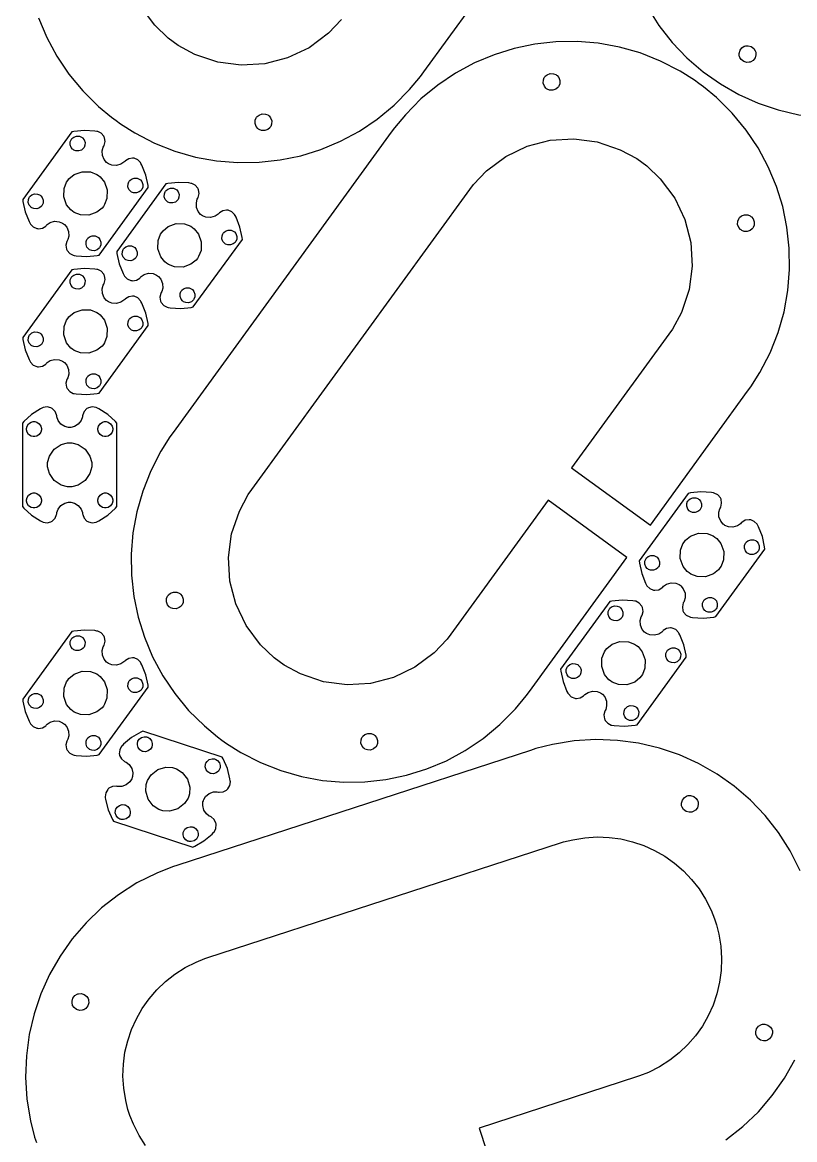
# Model space of a CAD drawing. Extents: x 0 to 47.8, y 0 to 94.9.
# Drawn here: x 0 to 9.64, y 25.35 to 39.3 of the extents above; entities that cross this region are included whole.
import ezdxf

# ---------------------------------------------------------------- set-up
doc = ezdxf.new("R2010")
doc.units = 0
doc.layers.get('0').update_dxf_attribs({"linetype": 'CONTINUOUS'})

msp = doc.modelspace()

# ---------------------------------------------------------------- linework, layer by layer
at = {"color": 0}
for points in [[(0.2028, 39.3528), (0.305231, 39.1082), (0.43164, 38.8731), (0.581706, 38.6499), (0.7551, 38.44), (0.951497, 38.2458), (1.11372, 38.1104), (1.17063, 38.069), (1.22748, 38.0278), (1.40642, 37.9153), (1.65181, 37.7885), (1.90483, 37.6885), (2.16363, 37.6147), (2.42617, 37.5672), (2.6906, 37.5453), (2.95492, 37.5489), (3.21724, 37.5778), (3.47558, 37.6314), (3.72814, 37.7096), (3.97282, 37.8121), (4.20779, 37.9385), (4.4311, 38.0886), (4.64085, 38.2619), (4.83507, 38.4583), (4.97049, 38.6206), (5.01183, 38.6775), (6.22564, 40.3481)], [(7.80111, 39.4874), (7.947, 39.2576), (8.11301, 39.046), (8.29742, 38.8532), (8.49849, 38.68), (8.71446, 38.5276), (8.94362, 38.3968), (9.18419, 38.2883), (9.43446, 38.2032), (9.69271, 38.1422), (9.95708, 38.1064), (10.226, 38.0965), (10.4976, 38.1135), (10.7701, 38.1582), (10.9751, 38.2099), (11.0419, 38.2317), (15.4453, 39.6624)], [(3.98346, 39.3292), (3.82183, 39.1597), (3.58008, 38.9792), (3.31233, 38.8514), (3.02718, 38.7778), (2.73318, 38.7597), (2.43907, 38.7985), (2.15338, 38.8954), (1.94737, 39.0067), (1.88482, 39.0521), (1.82221, 39.0975), (1.65283, 39.2592), (1.47233, 39.5008)], [(9.70985, 28.7065), (9.58583, 28.9533), (9.43994, 29.1831), (9.27393, 29.3947), (9.08951, 29.5875), (8.88846, 29.7607), (8.67247, 29.9131), (8.44331, 30.0439), (8.20275, 30.1524), (7.95247, 30.2376), (7.69422, 30.2985), (7.42985, 30.3343), (7.16097, 30.3443), (6.88938, 30.3272), (6.61681, 30.2825), (6.41189, 30.2308), (6.34506, 30.209), (1.94168, 28.7783), (1.87478, 28.7567), (1.6786, 28.6779), (1.43181, 28.5539), (1.20209, 28.4081), (0.990397, 28.2421), (0.797581, 28.0576), (0.624511, 27.8565), (0.47206, 27.6406), (0.3412, 27.4114), (0.232747, 27.1708), (0.147569, 26.9206), (0.086643, 26.6624), (0.050781, 26.3979), (0.040907, 26.129), (0.057889, 25.8575), (0.102648, 25.5849), (0.154297, 25.38), (0.176053, 25.3131)], [(1.53825, 25.2758), (1.45682, 25.404), (1.38759, 25.5418), (1.3437, 25.6513), (1.3316, 25.6886), (1.31944, 25.726), (1.29058, 25.8403), (1.26563, 25.9925), (1.25613, 26.144), (1.26166, 26.2942), (1.28168, 26.4417), (1.31565, 26.5858), (1.36317, 26.7256), (1.42372, 26.8599), (1.49681, 26.9878), (1.58187, 27.1083), (1.6785, 27.2206), (1.78614, 27.3235), (1.90429, 27.4161), (2.0325, 27.4975), (2.17025, 27.5668), (2.27979, 27.6107), (2.31711, 27.6228), (6.72054, 29.0536), (6.75782, 29.0657), (6.87224, 29.0946), (7.02436, 29.1196), (7.17594, 29.129), (7.32601, 29.1235), (7.47364, 29.1035), (7.61774, 29.0694), (7.75743, 29.0219), (7.89171, 28.9614), (8.01964, 28.8883), (8.14019, 28.8033), (8.25239, 28.7067), (8.35536, 28.599), (8.44803, 28.4808), (8.52946, 28.3526), (8.59868, 28.2149), (8.64258, 28.1054), (8.65474, 28.0681), (8.66683, 28.0307), (8.69569, 27.9164), (8.72065, 27.7642), (8.73014, 27.6126), (8.72461, 27.4625), (8.70458, 27.315), (8.67062, 27.1708), (8.6231, 27.0311), (8.56256, 26.8968), (8.48947, 26.7689), (8.4044, 26.6483), (8.30778, 26.5361), (8.20014, 26.4332), (8.08197, 26.3406), (7.95378, 26.259), (7.81603, 26.1899), (7.70649, 26.146), (7.66922, 26.1338), (7.66922, 26.1338), (5.70529, 25.4957), (6.08074, 24.3401)], [(8.78418, 25.3486), (8.99588, 25.5146), (9.18869, 25.699), (9.36182, 25.9), (9.51421, 26.1161), (9.64512, 26.3453)]]:
    msp.add_lwpolyline(points, dxfattribs=at)
for points in [[(8.07167, 35.4054), (6.85792, 33.7347), (7.84082, 33.0206), (9.05464, 34.6913), (9.09592, 34.7481), (9.20839, 34.9271), (9.33518, 35.1725), (9.43522, 35.4256), (9.50896, 35.6843), (9.55653, 35.9468), (9.5784, 36.2112), (9.57476, 36.4756), (9.54596, 36.7379), (9.49229, 36.9963), (9.41407, 37.2487), (9.31158, 37.4935), (9.18517, 37.7285), (9.0351, 37.9518), (8.86176, 38.1615), (8.66531, 38.3557), (8.5031, 38.4911), (8.44624, 38.5325), (8.38932, 38.5738), (8.21039, 38.6862), (7.965, 38.8131), (7.71197, 38.9131), (7.45318, 38.9868), (7.19065, 39.0344), (6.92622, 39.0563), (6.66189, 39.0526), (6.39958, 39.0237), (6.14122, 38.9701), (5.88872, 38.8919), (5.64399, 38.7894), (5.40901, 38.6631), (5.18571, 38.5129), (4.97597, 38.3396), (4.78174, 38.1432), (4.64632, 37.981), (4.60504, 37.924), (1.88357, 34.1783), (1.84224, 34.1214), (1.72976, 33.9425), (1.60297, 33.6971), (1.50293, 33.444), (1.42919, 33.1853), (1.38162, 32.9228), (1.35975, 32.6583), (1.36339, 32.394), (1.39219, 32.1317), (1.44586, 31.8733), (1.52408, 31.6208), (1.62657, 31.3761), (1.75299, 31.1411), (1.90306, 30.9178), (2.07639, 30.7081), (2.27285, 30.5139), (2.43506, 30.3785), (2.49197, 30.3371), (2.54883, 30.2958), (2.72775, 30.1833), (2.97314, 30.0565), (3.22618, 29.9565), (3.48497, 29.8828), (3.7475, 29.8351), (4.01188, 29.8133), (4.27621, 29.8169), (4.53851, 29.8457), (4.79693, 29.8994), (5.04943, 29.9776), (5.29417, 30.0801), (5.52914, 30.2065), (5.75244, 30.3567), (5.96218, 30.53), (6.15636, 30.7264), (6.29183, 30.8886), (6.33317, 30.9454), (7.54693, 32.6161), (6.56396, 33.3303), (5.35021, 31.6596), (5.30474, 31.5971), (5.14312, 31.4276), (4.90142, 31.2472), (4.63368, 31.1194), (4.34847, 31.0458), (4.05453, 31.0276), (3.76036, 31.0665), (3.47472, 31.1635), (3.26867, 31.2746), (3.20611, 31.32), (3.1435, 31.3656), (2.97412, 31.5271), (2.79363, 31.7689), (2.66585, 32.0367), (2.59224, 32.3218), (2.57411, 32.6157), (2.6129, 32.9099), (2.7099, 33.1956), (2.82107, 33.4015), (2.86654, 33.4642), (5.588, 37.2099), (5.6334, 37.2725), (5.79503, 37.4419), (6.03674, 37.6224), (6.30447, 37.7501), (6.58968, 37.8238), (6.88363, 37.8419), (7.17779, 37.8031), (7.46343, 37.7061), (7.66949, 37.595), (7.7321, 37.5494), (7.7946, 37.504), (7.96397, 37.3425), (8.14453, 37.1007), (8.27229, 36.8329), (8.34586, 36.5478), (8.36399, 36.2539), (8.32525, 35.9597), (8.22825, 35.674), (8.11708, 35.4681), (8.07167, 35.4054)], [(9.02067, 38.9996), (9.03039, 39.0028), (9.06207, 39.0044), (9.10081, 38.9933), (9.13249, 38.9685), (9.14985, 38.9419), (9.153, 38.9322), (9.15614, 38.9225), (9.15776, 38.8908), (9.14665, 38.8521), (9.12185, 38.8204), (9.09526, 38.8031), (9.08556, 38.7999), (9.07585, 38.7967), (9.04411, 38.7951), (9.00543, 38.8063), (8.97374, 38.831), (8.95643, 38.8576), (8.95329, 38.8674), (8.95008, 38.8771), (8.94846, 38.9087), (8.95953, 38.9474), (8.98432, 38.9792), (9.01096, 38.9965), (9.02067, 38.9996)], [(6.69168, 38.4908), (6.68565, 38.4825), (6.66092, 38.4625), (6.6231, 38.4489), (6.58285, 38.4503), (6.55322, 38.4615), (6.54497, 38.4675), (6.53668, 38.4736), (6.51676, 38.4983), (6.50299, 38.5361), (6.50439, 38.5764), (6.51574, 38.606), (6.52175, 38.6142), (6.52772, 38.6225), (6.5524, 38.6425), (6.59028, 38.6563), (6.63049, 38.6549), (6.6601, 38.6435), (6.6684, 38.6375), (6.67665, 38.6315), (6.69661, 38.6068), (6.71039, 38.5689), (6.70899, 38.5288), (6.69764, 38.499), (6.69168, 38.4908)], [(3.09511, 37.9874), (3.08908, 37.979), (3.0644, 37.959), (3.02658, 37.9453), (2.98633, 37.9467), (2.95671, 37.9581), (2.94846, 37.964), (2.94015, 37.9701), (2.92019, 37.9949), (2.90642, 38.0326), (2.90782, 38.0729), (2.91922, 38.1025), (2.92524, 38.1107), (2.93121, 38.119), (2.95589, 38.139), (2.99371, 38.1528), (3.03396, 38.1512), (3.06358, 38.14), (3.07189, 38.1339), (3.08014, 38.1279), (3.1001, 38.1033), (3.11382, 38.0654), (3.11242, 38.0253), (3.10107, 37.9956), (3.09511, 37.9874)], [(1.01818, 37.75), (1.02317, 37.7589), (1.03434, 37.8068), (1.02696, 37.8554), (1.02273, 37.8646), (1.01845, 37.8737), (0.985894, 37.9106), (0.942057, 37.9328), (0.932129, 37.9346), (0.906087, 37.9394), (0.774576, 37.9476), (0.6435, 37.9346), (0.617676, 37.9288), (0.005371, 37.0861), (0.007867, 37.0597), (0.03597, 36.9311), (0.084364, 36.8085), (0.097005, 36.7851), (0.10178, 36.7762), (0.136502, 36.7414), (0.18164, 36.7219), (0.191678, 36.7207), (0.20166, 36.7194), (0.250162, 36.7275), (0.292264, 36.7529), (0.2991, 36.7604), (0.308974, 36.7713), (0.346897, 36.7964), (0.402669, 36.8124), (0.460504, 36.8078), (0.502604, 36.7908), (0.51454, 36.7822), (0.526421, 36.7736), (0.55561, 36.7387), (0.5778, 36.6851), (0.579807, 36.6271), (0.5676, 36.5833), (0.560385, 36.5706), (0.555393, 36.5618), (0.544217, 36.5139), (0.55154, 36.4653), (0.555826, 36.4561), (0.560058, 36.4469), (0.592611, 36.41), (0.636447, 36.3878), (0.646431, 36.386), (0.672472, 36.3812), (0.803982, 36.3731), (0.935058, 36.3861), (0.960938, 36.3918), (1.57319, 37.2346), (1.57069, 37.261), (1.54254, 37.3896), (1.49419, 37.5122), (1.48161, 37.5354), (1.47678, 37.5443), (1.44206, 37.5792), (1.39692, 37.5988), (1.38694, 37.6), (1.3769, 37.6013), (1.32834, 37.5932), (1.28624, 37.5678), (1.27946, 37.5603), (1.26953, 37.5494), (1.23161, 37.5243), (1.17589, 37.5082), (1.118, 37.5128), (1.0759, 37.5299), (1.06402, 37.5385), (1.05214, 37.5471), (1.02289, 37.5819), (1.00071, 37.6356), (0.998699, 37.6935), (1.01091, 37.7374), (1.01818, 37.75)], [(0.614908, 37.8375), (0.620226, 37.845), (0.642307, 37.8628), (0.676053, 37.875), (0.711968, 37.8737), (0.738444, 37.8636), (0.745822, 37.8583), (0.753147, 37.8529), (0.770996, 37.8308), (0.783311, 37.7971), (0.782064, 37.7613), (0.771918, 37.7347), (0.766601, 37.7274), (0.761231, 37.72), (0.73915, 37.7022), (0.705404, 37.69), (0.669433, 37.6913), (0.642958, 37.7014), (0.635633, 37.7067), (0.628256, 37.7121), (0.610406, 37.734), (0.598144, 37.7678), (0.599393, 37.8038), (0.609538, 37.8303), (0.614908, 37.8375)], [(0.566786, 37.3219), (0.582519, 37.3436), (0.64719, 37.3958), (0.746257, 37.4319), (0.851617, 37.4282), (0.929308, 37.3985), (0.950956, 37.3828), (0.972547, 37.3671), (1.02479, 37.3024), (1.06087, 37.2033), (1.05718, 37.0979), (1.02745, 37.0203), (1.01177, 36.9986), (0.996039, 36.9771), (0.931315, 36.9249), (0.832303, 36.8888), (0.726942, 36.8924), (0.649251, 36.9221), (0.627658, 36.9378), (0.606011, 36.9536), (0.553711, 37.0182), (0.517632, 37.1174), (0.521322, 37.2226), (0.551053, 37.3003), (0.566786, 37.3219)], [(2.19217, 37.1013), (2.1971, 37.1101), (2.20828, 37.1581), (2.2009, 37.2067), (2.19667, 37.2158), (2.19239, 37.225), (2.15983, 37.2618), (2.116, 37.284), (2.10607, 37.2858), (2.08003, 37.2907), (1.94851, 37.2988), (1.81743, 37.2857), (1.79161, 37.28), (1.17936, 36.4372), (1.18186, 36.411), (1.20996, 36.2822), (1.2583, 36.1597), (1.27094, 36.1364), (1.27572, 36.1275), (1.31044, 36.0926), (1.35558, 36.0732), (1.36561, 36.0719), (1.37565, 36.0707), (1.42415, 36.0787), (1.46625, 36.1042), (1.4731, 36.1115), (1.48296, 36.1224), (1.52083, 36.1476), (1.57661, 36.1636), (1.63444, 36.159), (1.67654, 36.1421), (1.68847, 36.1333), (1.70036, 36.1247), (1.72954, 36.0899), (1.75174, 36.0363), (1.75375, 35.9783), (1.74154, 35.9346), (1.73432, 35.9218), (1.72933, 35.9129), (1.71815, 35.8651), (1.72553, 35.8165), (1.72982, 35.8074), (1.73406, 35.7981), (1.7666, 35.7613), (1.81044, 35.739), (1.82042, 35.7371), (1.84646, 35.7324), (1.97792, 35.7242), (2.109, 35.7374), (2.13487, 35.7431), (2.74713, 36.5857), (2.74463, 36.6121), (2.71647, 36.7408), (2.66812, 36.8633), (2.65554, 36.8867), (2.65072, 36.8956), (2.616, 36.9304), (2.5709, 36.95), (2.56087, 36.9511), (2.55083, 36.9524), (2.50228, 36.9443), (2.46018, 36.9189), (2.4534, 36.9115), (2.44347, 36.9006), (2.4056, 36.8756), (2.34983, 36.8594), (2.29199, 36.864), (2.24989, 36.881), (2.23801, 36.8896), (2.22607, 36.8983), (2.19689, 36.9332), (2.17469, 36.9868), (2.17269, 37.0447), (2.1849, 37.0886), (2.19217, 37.1013)], [(1.33561, 37.314), (1.34093, 37.3214), (1.36301, 37.3392), (1.39675, 37.3514), (1.43267, 37.3501), (1.45915, 37.34), (1.46653, 37.3347), (1.47385, 37.3293), (1.49169, 37.3074), (1.50401, 37.2736), (1.50276, 37.2376), (1.49263, 37.2111), (1.48731, 37.2037), (1.48193, 37.1964), (1.45985, 37.1786), (1.42611, 37.1662), (1.39014, 37.1675), (1.36366, 37.1776), (1.35634, 37.1831), (1.34896, 37.1883), (1.33111, 37.2104), (1.31885, 37.2442), (1.3201, 37.2801), (1.33024, 37.3067), (1.33561, 37.314)], [(0.091309, 37.1168), (0.096625, 37.1243), (0.118652, 37.1421), (0.152453, 37.1543), (0.188368, 37.1531), (0.214844, 37.1429), (0.222222, 37.1376), (0.229546, 37.1322), (0.247396, 37.1101), (0.259657, 37.0764), (0.25841, 37.0406), (0.248264, 37.014), (0.242947, 37.0067), (0.237576, 36.9993), (0.215494, 36.9815), (0.181749, 36.9693), (0.145833, 36.9706), (0.119358, 36.9807), (0.112033, 36.986), (0.104655, 36.9914), (0.086806, 37.0133), (0.074544, 37.0471), (0.075792, 37.0831), (0.085938, 37.1096), (0.091309, 37.1168)], [(1.78885, 37.1888), (1.79417, 37.1961), (1.81625, 37.214), (1.84999, 37.2263), (1.88596, 37.225), (1.91243, 37.2149), (1.91982, 37.2096), (1.92714, 37.2042), (1.94499, 37.1821), (1.95725, 37.1483), (1.956, 37.1124), (1.94586, 37.086), (1.94054, 37.0786), (1.93517, 37.0712), (1.91308, 37.0533), (1.87935, 37.0411), (1.84343, 37.0424), (1.81694, 37.0525), (1.80963, 37.0578), (1.80225, 37.0632), (1.7844, 37.0853), (1.77208, 37.119), (1.77333, 37.155), (1.78347, 37.1814), (1.78885, 37.1888)], [(9.11871, 36.7275), (9.11268, 36.7192), (9.088, 36.6992), (9.05018, 36.6856), (9.00993, 36.6869), (8.98031, 36.6982), (8.97206, 36.7042), (8.96376, 36.7103), (8.94379, 36.7349), (8.93001, 36.7728), (8.93143, 36.8131), (8.94282, 36.8426), (8.94883, 36.8508), (8.95481, 36.8592), (8.97949, 36.8792), (9.01731, 36.8929), (9.05757, 36.8915), (9.08718, 36.8801), (9.09549, 36.874), (9.10374, 36.8681), (9.12369, 36.8435), (9.13743, 36.8056), (9.13601, 36.7654), (9.12468, 36.7357), (9.11871, 36.7275)], [(1.74078, 36.6731), (1.75646, 36.6947), (1.82113, 36.7471), (1.92019, 36.7832), (2.02556, 36.7794), (2.10319, 36.7497), (2.12489, 36.734), (2.14654, 36.7183), (2.19879, 36.6536), (2.23486, 36.5546), (2.23113, 36.4492), (2.20144, 36.3715), (2.18571, 36.3499), (2.16997, 36.3282), (2.10531, 36.276), (2.00624, 36.2399), (1.90088, 36.2436), (1.82324, 36.2733), (1.8016, 36.289), (1.77989, 36.3047), (1.72765, 36.3694), (1.69157, 36.4685), (1.69532, 36.5739), (1.72504, 36.6515), (1.74078, 36.6731)], [(2.50956, 36.6651), (2.51486, 36.6725), (2.53694, 36.6904), (2.57069, 36.7026), (2.60667, 36.7014), (2.63314, 36.6913), (2.64051, 36.6858), (2.64785, 36.6806), (2.66569, 36.6585), (2.67796, 36.6247), (2.67671, 36.5887), (2.66656, 36.5624), (2.66124, 36.555), (2.65588, 36.5476), (2.63379, 36.5297), (2.60004, 36.5175), (2.56413, 36.5188), (2.53765, 36.5289), (2.53033, 36.5342), (2.52294, 36.5396), (2.5051, 36.5617), (2.49283, 36.5954), (2.49408, 36.6314), (2.50418, 36.6578), (2.50956, 36.6651)], [(0.812011, 36.5932), (0.817329, 36.6006), (0.83941, 36.6185), (0.873156, 36.6307), (0.909071, 36.6294), (0.935547, 36.6193), (0.942925, 36.614), (0.95025, 36.6086), (0.968099, 36.5865), (0.98036, 36.5528), (0.979113, 36.5168), (0.968967, 36.4904), (0.96365, 36.4831), (0.958279, 36.4757), (0.936199, 36.4578), (0.902453, 36.4456), (0.866536, 36.4468), (0.840061, 36.4569), (0.832736, 36.4624), (0.825358, 36.4676), (0.807508, 36.4897), (0.795247, 36.5235), (0.796496, 36.5594), (0.80664, 36.5858), (0.812011, 36.5932)], [(1.26525, 36.4681), (1.27056, 36.4754), (1.29264, 36.4933), (1.32639, 36.5056), (1.3623, 36.5043), (1.38878, 36.4942), (1.39615, 36.4889), (1.40349, 36.4835), (1.42133, 36.4614), (1.43365, 36.4276), (1.43235, 36.3917), (1.42225, 36.3653), (1.41694, 36.3579), (1.41157, 36.3504), (1.38949, 36.3326), (1.35574, 36.3204), (1.31977, 36.3217), (1.29329, 36.3318), (1.28597, 36.3371), (1.27859, 36.3425), (1.26074, 36.3646), (1.24848, 36.3983), (1.24973, 36.4343), (1.25987, 36.4607), (1.26525, 36.4681)], [(1.01818, 36.0275), (1.02317, 36.0363), (1.03434, 36.0842), (1.02696, 36.1328), (1.02273, 36.1419), (1.01845, 36.1511), (0.985894, 36.1881), (0.942057, 36.2103), (0.932129, 36.2121), (0.906087, 36.2168), (0.774576, 36.225), (0.6435, 36.2119), (0.617676, 36.2061), (0.005371, 35.3635), (0.007867, 35.3371), (0.03597, 35.2083), (0.084364, 35.0858), (0.097005, 35.0625), (0.10178, 35.0538), (0.136502, 35.0189), (0.18164, 34.9993), (0.191678, 34.9981), (0.20166, 34.9968), (0.250162, 35.0049), (0.292264, 35.0303), (0.2991, 35.0378), (0.308974, 35.0486), (0.346897, 35.0738), (0.402669, 35.0897), (0.460504, 35.0853), (0.502604, 35.0682), (0.51454, 35.0596), (0.526367, 35.0508), (0.55561, 35.0161), (0.5778, 34.9625), (0.579807, 34.9046), (0.5676, 34.8607), (0.560385, 34.8479), (0.555393, 34.8392), (0.544217, 34.7912), (0.55154, 34.7426), (0.555826, 34.7335), (0.560058, 34.7243), (0.592611, 34.6875), (0.636447, 34.6651), (0.646431, 34.6633), (0.672472, 34.6586), (0.803982, 34.6504), (0.935058, 34.6635), (0.960938, 34.6692), (1.57319, 35.5119), (1.57069, 35.5383), (1.54254, 35.6669), (1.49419, 35.7896), (1.48161, 35.8128), (1.47678, 35.8217), (1.44206, 35.8565), (1.39692, 35.8761), (1.38694, 35.8774), (1.3769, 35.8786), (1.32834, 35.8706), (1.28624, 35.8451), (1.27946, 35.8376), (1.26953, 35.8268), (1.23161, 35.8017), (1.17589, 35.7857), (1.118, 35.7901), (1.0759, 35.8072), (1.06402, 35.8158), (1.05208, 35.8244), (1.02289, 35.8593), (1.00071, 35.9129), (0.998699, 35.971), (1.01091, 36.0147), (1.01818, 36.0275)], [(0.614908, 36.115), (0.620226, 36.1224), (0.642307, 36.1401), (0.676053, 36.1525), (0.711968, 36.1512), (0.738444, 36.1411), (0.745822, 36.1357), (0.753147, 36.1304), (0.770996, 36.1083), (0.783311, 36.0746), (0.782064, 36.0386), (0.771918, 36.0122), (0.766601, 36.0047), (0.761231, 35.9974), (0.73915, 35.9796), (0.705404, 35.9672), (0.669433, 35.9685), (0.642958, 35.9786), (0.635633, 35.984), (0.628256, 35.9893), (0.610406, 36.0114), (0.598144, 36.0451), (0.599393, 36.0811), (0.609538, 36.1076), (0.614908, 36.115)], [(1.98594, 35.9444), (1.99126, 35.9518), (2.01335, 35.9697), (2.0471, 35.9819), (2.08301, 35.9807), (2.10949, 35.9706), (2.11686, 35.9651), (2.12418, 35.9599), (2.14204, 35.9378), (2.15435, 35.904), (2.1531, 35.8681), (2.14296, 35.8417), (2.13764, 35.8343), (2.13226, 35.8269), (2.11019, 35.809), (2.07644, 35.7968), (2.04047, 35.7981), (2.014, 35.8082), (2.00667, 35.8135), (1.99929, 35.8189), (1.98144, 35.841), (1.96918, 35.8747), (1.97043, 35.9107), (1.98058, 35.9371), (1.98594, 35.9444)], [(0.566786, 35.5993), (0.582519, 35.621), (0.64719, 35.6732), (0.746257, 35.7093), (0.851617, 35.7056), (0.929308, 35.6758), (0.950956, 35.6601), (0.972547, 35.6444), (1.02479, 35.5799), (1.06087, 35.4807), (1.05718, 35.3754), (1.02745, 35.2976), (1.01177, 35.2761), (0.996039, 35.2544), (0.931315, 35.2021), (0.832303, 35.1661), (0.726942, 35.1699), (0.649251, 35.1996), (0.627658, 35.2153), (0.606011, 35.231), (0.553711, 35.2957), (0.517632, 35.3947), (0.521322, 35.5), (0.551053, 35.5776), (0.566786, 35.5993)], [(1.33561, 35.5913), (1.34093, 35.5988), (1.36301, 35.6165), (1.39675, 35.6288), (1.43267, 35.6275), (1.45915, 35.6174), (1.46653, 35.6121), (1.47385, 35.6067), (1.49169, 35.5847), (1.50401, 35.5508), (1.50276, 35.515), (1.49263, 35.4885), (1.48731, 35.4811), (1.48193, 35.4738), (1.45985, 35.456), (1.42611, 35.4437), (1.39014, 35.445), (1.36366, 35.4551), (1.35634, 35.4604), (1.34896, 35.4658), (1.33111, 35.4879), (1.31885, 35.5215), (1.3201, 35.5575), (1.33024, 35.584), (1.33561, 35.5913)], [(0.091309, 35.3943), (0.096625, 35.4017), (0.118652, 35.4194), (0.152453, 35.4318), (0.188368, 35.4306), (0.214844, 35.4204), (0.222222, 35.415), (0.229546, 35.4097), (0.247396, 35.3876), (0.259657, 35.3539), (0.25841, 35.3179), (0.248264, 35.2914), (0.242947, 35.284), (0.237576, 35.2767), (0.215494, 35.2589), (0.181749, 35.2465), (0.145833, 35.2478), (0.119358, 35.2579), (0.112033, 35.2633), (0.104655, 35.2686), (0.086806, 35.2907), (0.074544, 35.3244), (0.075792, 35.3604), (0.085938, 35.3869), (0.091309, 35.3943)], [(0.812011, 34.8706), (0.817329, 34.8779), (0.83941, 34.8958), (0.873156, 34.9081), (0.909071, 34.9068), (0.935547, 34.8967), (0.942925, 34.8914), (0.95025, 34.886), (0.968099, 34.864), (0.98036, 34.8301), (0.979113, 34.7943), (0.968967, 34.7678), (0.96365, 34.7604), (0.958279, 34.7531), (0.936199, 34.7353), (0.902453, 34.7229), (0.866536, 34.7242), (0.840061, 34.7344), (0.832736, 34.7397), (0.825358, 34.745), (0.807508, 34.7671), (0.795247, 34.8008), (0.796496, 34.8368), (0.80664, 34.8633), (0.812011, 34.8706)], [(0.752496, 33.1617), (0.753635, 33.1515), (0.772732, 33.1062), (0.807238, 33.0712), (0.816081, 33.0664), (0.824924, 33.0615), (0.872939, 33.0507), (0.921496, 33.0585), (0.93061, 33.0629), (0.954482, 33.0743), (1.06565, 33.1451), (1.16406, 33.2326), (1.18159, 33.2525), (1.18159, 34.2942), (1.16406, 34.314), (1.06565, 34.4015), (0.954482, 34.4724), (0.93061, 34.4838), (0.921496, 34.4881), (0.872939, 34.4958), (0.824924, 34.4851), (0.816081, 34.4803), (0.807238, 34.4754), (0.772732, 34.4404), (0.753635, 34.395), (0.752496, 34.385), (0.750814, 34.3704), (0.734972, 34.3278), (0.699274, 34.2821), (0.649794, 34.2518), (0.605686, 34.2407), (0.591037, 34.2407), (0.576335, 34.2407), (0.532226, 34.2518), (0.482747, 34.2821), (0.447049, 34.3278), (0.431153, 34.3704), (0.429525, 34.385), (0.428386, 34.395), (0.409289, 34.4404), (0.374783, 34.4754), (0.36594, 34.4803), (0.357096, 34.4851), (0.309082, 34.4958), (0.260525, 34.4881), (0.251411, 34.4838), (0.227485, 34.4724), (0.116374, 34.4015), (0.017958, 34.314), (0.000488, 34.2942), (0.000488, 33.2525), (0.017958, 33.2326), (0.116374, 33.1451), (0.227485, 33.0743), (0.251411, 33.0629), (0.260525, 33.0585), (0.309082, 33.0507), (0.357096, 33.0615), (0.36594, 33.0664), (0.374783, 33.0712), (0.409289, 33.1062), (0.428386, 33.1515), (0.429525, 33.1617), (0.431153, 33.1762), (0.447049, 33.2189), (0.482747, 33.2646), (0.532226, 33.2949), (0.576335, 33.3058), (0.591037, 33.3058), (0.605686, 33.3058), (0.649794, 33.2949), (0.699274, 33.2646), (0.734972, 33.2189), (0.750814, 33.1762), (0.752496, 33.1617)], [(0.239367, 34.2188), (0.239367, 34.2096), (0.231988, 34.1822), (0.21186, 34.1525), (0.182075, 34.1324), (0.154731, 34.125), (0.145617, 34.125), (0.136447, 34.125), (0.109104, 34.1324), (0.079264, 34.1525), (0.059191, 34.1822), (0.051866, 34.2096), (0.051866, 34.2188), (0.051866, 34.2279), (0.059191, 34.2553), (0.079264, 34.285), (0.109104, 34.3051), (0.136447, 34.3125), (0.145617, 34.3125), (0.154731, 34.3125), (0.182075, 34.3051), (0.21186, 34.285), (0.231988, 34.2553), (0.239367, 34.2279), (0.239367, 34.2188)], [(1.13021, 34.2188), (1.13021, 34.2096), (1.12283, 34.1822), (1.1027, 34.1525), (1.07292, 34.1324), (1.04557, 34.125), (1.03646, 34.125), (1.02729, 34.125), (0.999946, 34.1324), (0.970107, 34.1525), (0.950032, 34.1822), (0.942708, 34.2096), (0.942708, 34.2188), (0.942708, 34.2279), (0.950032, 34.2553), (0.970107, 34.285), (0.999946, 34.3051), (1.02729, 34.3125), (1.03646, 34.3125), (1.04557, 34.3125), (1.07292, 34.3051), (1.1027, 34.285), (1.12283, 34.2553), (1.13021, 34.2279), (1.13021, 34.2188)], [(0.866049, 33.7733), (0.866049, 33.7465), (0.844401, 33.6662), (0.785482, 33.5789), (0.698025, 33.52), (0.617785, 33.4983), (0.591037, 33.4983), (0.564236, 33.4983), (0.483942, 33.52), (0.396539, 33.5789), (0.337619, 33.6662), (0.316026, 33.7465), (0.316026, 33.7733), (0.316026, 33.8001), (0.337619, 33.8804), (0.396539, 33.9678), (0.483942, 34.0267), (0.564236, 34.0483), (0.591037, 34.0483), (0.617785, 34.0483), (0.698025, 34.0267), (0.785482, 33.9678), (0.844401, 33.8804), (0.866049, 33.8001), (0.866049, 33.7733)], [(0.239367, 33.3279), (0.239367, 33.3187), (0.231988, 33.2914), (0.21186, 33.2617), (0.182075, 33.2415), (0.154731, 33.2342), (0.145617, 33.2342), (0.136447, 33.2342), (0.109104, 33.2415), (0.079264, 33.2617), (0.059191, 33.2914), (0.051866, 33.3187), (0.051866, 33.3279), (0.051866, 33.3371), (0.059191, 33.3643), (0.079264, 33.3942), (0.109104, 33.4143), (0.136447, 33.4217), (0.145617, 33.4217), (0.154731, 33.4217), (0.182075, 33.4143), (0.21186, 33.3942), (0.231988, 33.3643), (0.239367, 33.3371), (0.239367, 33.3279)], [(1.13021, 33.3279), (1.13021, 33.3187), (1.12283, 33.2914), (1.1027, 33.2617), (1.07292, 33.2415), (1.04557, 33.2342), (1.03646, 33.2342), (1.02729, 33.2342), (0.999946, 33.2415), (0.970107, 33.2617), (0.950032, 33.2914), (0.942708, 33.3187), (0.942708, 33.3279), (0.942708, 33.3371), (0.950032, 33.3643), (0.970107, 33.3942), (0.999946, 33.4143), (1.02729, 33.4217), (1.03646, 33.4217), (1.04557, 33.4217), (1.07292, 33.4143), (1.1027, 33.3942), (1.12283, 33.3643), (1.13021, 33.3371), (1.13021, 33.3279)], [(8.71403, 33.2374), (8.71903, 33.2461), (8.73019, 33.294), (8.72282, 33.3426), (8.71858, 33.3518), (8.71431, 33.361), (8.68175, 33.3978), (8.63792, 33.4201), (8.62799, 33.4219), (8.60194, 33.4267), (8.47043, 33.4349), (8.33936, 33.4218), (8.31353, 33.416), (7.70128, 32.5733), (7.70378, 32.5469), (7.73188, 32.4182), (7.78022, 32.2957), (7.79286, 32.2724), (7.79764, 32.2636), (7.83236, 32.2286), (7.8775, 32.2092), (7.88753, 32.2079), (7.89757, 32.2067), (7.94607, 32.2147), (7.98817, 32.2401), (7.99501, 32.2475), (8.00489, 32.2585), (8.04275, 32.2836), (8.09853, 32.2996), (8.15636, 32.2951), (8.19846, 32.2781), (8.21039, 32.2693), (8.22228, 32.2607), (8.25146, 32.226), (8.27365, 32.1724), (8.27567, 32.1143), (8.26346, 32.0706), (8.25624, 32.0578), (8.25125, 32.049), (8.24007, 32.0011), (8.2474, 31.9525), (8.25168, 31.9433), (8.25592, 31.9342), (8.28847, 31.8974), (8.33236, 31.875), (8.34233, 31.8732), (8.36833, 31.8685), (8.49983, 31.8603), (8.63092, 31.8733), (8.65679, 31.879), (9.26904, 32.7217), (9.26654, 32.7481), (9.23839, 32.8768), (9.19006, 32.9994), (9.17746, 33.0226), (9.17264, 33.0315), (9.13792, 33.0664), (9.09283, 33.086), (9.08279, 33.0872), (9.07275, 33.0885), (9.02419, 33.0804), (8.9821, 33.055), (8.97532, 33.0475), (8.96539, 33.0367), (8.92746, 33.0115), (8.87175, 32.9956), (8.81386, 33), (8.77175, 33.0171), (8.75988, 33.0257), (8.74794, 33.0343), (8.71875, 33.0692), (8.69656, 33.1228), (8.69456, 33.1808), (8.70676, 33.2246), (8.71403, 33.2374)], [(8.31076, 33.3249), (8.31608, 33.3322), (8.33817, 33.35), (8.3719, 33.3624), (8.40788, 33.3611), (8.43435, 33.351), (8.44174, 33.3456), (8.44906, 33.3403), (8.4669, 33.3182), (8.47917, 33.2844), (8.47792, 33.2485), (8.46778, 33.2219), (8.46246, 33.2146), (8.45708, 33.2072), (8.435, 33.1894), (8.40126, 33.1771), (8.36529, 33.1783), (8.33882, 33.1885), (8.33149, 33.1939), (8.32411, 33.1992), (8.30626, 33.2212), (8.294, 33.255), (8.29525, 33.291), (8.30539, 33.3175), (8.31076, 33.3249)], [(8.26269, 32.8092), (8.27838, 32.8308), (8.34304, 32.8831), (8.44211, 32.9192), (8.54747, 32.9154), (8.62511, 32.8857), (8.64681, 32.87), (8.6684, 32.8543), (8.72065, 32.7896), (8.75672, 32.6906), (8.75304, 32.5853), (8.72336, 32.5075), (8.70762, 32.4858), (8.69189, 32.4643), (8.62722, 32.4119), (8.52815, 32.376), (8.42279, 32.3796), (8.34517, 32.4093), (8.32351, 32.425), (8.30181, 32.4407), (8.24957, 32.5054), (8.21349, 32.6046), (8.21724, 32.7099), (8.24696, 32.7875), (8.26269, 32.8092)], [(9.03147, 32.8011), (9.03678, 32.8085), (9.05886, 32.8264), (9.09261, 32.8386), (9.12858, 32.8374), (9.15506, 32.8272), (9.16243, 32.8219), (9.16976, 32.8165), (9.18761, 32.7944), (9.19987, 32.7607), (9.19863, 32.7249), (9.18847, 32.6983), (9.18317, 32.691), (9.17779, 32.6836), (9.15571, 32.6658), (9.12196, 32.6535), (9.08604, 32.6547), (9.05957, 32.665), (9.05225, 32.6703), (9.04486, 32.6756), (9.02701, 32.6976), (9.01471, 32.7314), (9.01594, 32.7674), (9.0261, 32.7939), (9.03147, 32.8011)], [(7.78717, 32.604), (7.79249, 32.6114), (7.81456, 32.6293), (7.84831, 32.6417), (7.88422, 32.6404), (7.91069, 32.6303), (7.91808, 32.6249), (7.9254, 32.6196), (7.94325, 32.5975), (7.95551, 32.5638), (7.95426, 32.5278), (7.94412, 32.5013), (7.93881, 32.4939), (7.93343, 32.4865), (7.9114, 32.4688), (7.87765, 32.4564), (7.84169, 32.4576), (7.81521, 32.4678), (7.80789, 32.4732), (7.80051, 32.4785), (7.78267, 32.5006), (7.7704, 32.5343), (7.77165, 32.5703), (7.78179, 32.5967), (7.78717, 32.604)], [(1.98936, 32.0186), (1.98335, 32.0104), (1.95865, 31.9904), (1.92085, 31.9767), (1.88058, 31.9781), (1.85097, 31.9894), (1.84272, 31.9954), (1.83442, 32.0015), (1.81446, 32.0261), (1.80067, 32.064), (1.80208, 32.1042), (1.81347, 32.1339), (1.8195, 32.1421), (1.82547, 32.1504), (1.85015, 32.1704), (1.88797, 32.184), (1.92822, 32.1826), (1.95785, 32.1714), (1.96615, 32.1653), (1.97439, 32.1593), (1.99436, 32.1347), (2.00808, 32.0968), (2.00667, 32.0565), (1.99533, 32.0269), (1.98936, 32.0186)], [(7.27539, 30.7076), (7.2704, 30.6989), (7.25917, 30.6511), (7.26654, 30.6024), (7.27083, 30.5932), (7.27507, 30.584), (7.30761, 30.5472), (7.35146, 30.525), (7.36143, 30.5231), (7.38747, 30.5183), (7.51893, 30.5101), (7.65001, 30.5232), (7.67589, 30.529), (8.28814, 31.3717), (8.28564, 31.3981), (8.25749, 31.5268), (8.20915, 31.6493), (8.19656, 31.6726), (8.19174, 31.6815), (8.15701, 31.7163), (8.11193, 31.7358), (8.10189, 31.7371), (8.09185, 31.7383), (8.04329, 31.7303), (8.00119, 31.7049), (7.99442, 31.6974), (7.98449, 31.6865), (7.94661, 31.6615), (7.89085, 31.6454), (7.83301, 31.65), (7.7909, 31.6669), (7.77903, 31.6756), (7.76714, 31.6843), (7.7379, 31.719), (7.71571, 31.7726), (7.71371, 31.8307), (7.72592, 31.8744), (7.73318, 31.8872), (7.73813, 31.896), (7.74929, 31.9439), (7.74197, 31.9925), (7.73774, 32.0017), (7.73346, 32.0108), (7.7009, 32.0478), (7.65701, 32.07), (7.64708, 32.0718), (7.62104, 32.0767), (7.48953, 32.0847), (7.35846, 32.0717), (7.33262, 32.066), (6.72038, 31.2232), (6.72288, 31.1969), (6.75097, 31.0682), (6.79932, 30.9457), (6.81196, 30.9224), (6.81674, 30.9135), (6.85146, 30.8786), (6.8966, 30.859), (6.90663, 30.8578), (6.91667, 30.8567), (6.96517, 30.8646), (7.00726, 30.8901), (7.01411, 30.8975), (7.02399, 30.9083), (7.0619, 30.9335), (7.11768, 30.9496), (7.17551, 30.945), (7.21761, 30.9279), (7.22954, 30.9193), (7.24143, 30.9107), (7.27061, 30.8758), (7.29281, 30.8222), (7.29482, 30.7643), (7.28261, 30.7206), (7.27539, 30.7076)], [(8.50786, 32.0804), (8.51318, 32.0878), (8.53526, 32.1057), (8.56901, 32.1179), (8.60493, 32.1167), (8.6314, 32.1065), (8.63878, 32.1013), (8.64611, 32.0958), (8.66396, 32.0738), (8.67622, 32.04), (8.67497, 32.0042), (8.66482, 31.9776), (8.6595, 31.9703), (8.65414, 31.9629), (8.63211, 31.9451), (8.59836, 31.9328), (8.56239, 31.934), (8.53592, 31.9442), (8.5286, 31.9496), (8.52121, 31.9549), (8.50336, 31.9769), (8.4911, 32.0107), (8.49235, 32.0467), (8.5025, 32.0732), (8.50786, 32.0804)], [(7.48156, 31.8646), (7.47618, 31.8571), (7.4541, 31.8393), (7.42036, 31.8271), (7.38444, 31.8283), (7.35796, 31.8385), (7.35064, 31.8438), (7.34326, 31.8492), (7.32542, 31.8712), (7.31315, 31.905), (7.3144, 31.941), (7.32449, 31.9674), (7.32986, 31.9747), (7.33518, 31.9821), (7.35726, 32), (7.391, 32.0122), (7.42697, 32.011), (7.45344, 32.0008), (7.46083, 31.9954), (7.46815, 31.9901), (7.486, 31.9681), (7.49826, 31.9343), (7.49701, 31.8983), (7.48687, 31.8719), (7.48156, 31.8646)], [(0.560385, 30.3344), (0.555393, 30.3257), (0.544217, 30.2778), (0.55154, 30.2292), (0.555826, 30.22), (0.560058, 30.2108), (0.592611, 30.1739), (0.636447, 30.1517), (0.646431, 30.1499), (0.672472, 30.1451), (0.803982, 30.1369), (0.935058, 30.15), (0.960938, 30.1557), (1.57319, 30.9985), (1.57069, 31.0249), (1.54254, 31.1535), (1.49419, 31.2761), (1.48161, 31.2993), (1.47678, 31.3082), (1.44206, 31.3431), (1.39692, 31.3626), (1.38694, 31.3639), (1.3769, 31.3651), (1.32834, 31.3571), (1.28624, 31.3317), (1.27946, 31.3242), (1.26953, 31.3133), (1.23161, 31.2882), (1.17589, 31.2721), (1.118, 31.2767), (1.0759, 31.2937), (1.06402, 31.3024), (1.05208, 31.311), (1.02289, 31.3458), (1.00071, 31.3994), (0.998699, 31.4574), (1.01091, 31.5013), (1.01818, 31.5139), (1.02317, 31.5228), (1.03434, 31.5707), (1.02696, 31.6193), (1.02273, 31.6285), (1.01845, 31.6376), (0.985894, 31.6744), (0.942057, 31.6967), (0.932129, 31.6985), (0.906087, 31.7033), (0.774576, 31.7115), (0.6435, 31.6985), (0.617676, 31.6926), (0.005371, 30.85), (0.007867, 30.8236), (0.03597, 30.695), (0.084364, 30.5724), (0.097005, 30.549), (0.10178, 30.5401), (0.136502, 30.5053), (0.18164, 30.4858), (0.191678, 30.4846), (0.20166, 30.4833), (0.250162, 30.4914), (0.292264, 30.5168), (0.2991, 30.5243), (0.308974, 30.5351), (0.346897, 30.5603), (0.402669, 30.5763), (0.460504, 30.5717), (0.502604, 30.5547), (0.51454, 30.546), (0.526421, 30.5375), (0.55561, 30.5026), (0.5778, 30.449), (0.579807, 30.391), (0.5676, 30.3472), (0.560385, 30.3344)], [(0.766601, 31.4913), (0.761231, 31.4839), (0.73915, 31.4661), (0.705404, 31.4537), (0.669433, 31.4551), (0.642958, 31.4651), (0.635633, 31.4706), (0.628256, 31.4758), (0.610406, 31.4979), (0.598144, 31.5317), (0.599393, 31.5676), (0.609538, 31.5942), (0.614908, 31.6014), (0.620226, 31.6089), (0.642307, 31.6267), (0.676053, 31.6389), (0.711968, 31.6376), (0.738444, 31.6275), (0.745822, 31.6222), (0.753147, 31.6168), (0.770996, 31.5947), (0.783311, 31.561), (0.782064, 31.5251), (0.771918, 31.4986), (0.766601, 31.4913)], [(7.72672, 31.1358), (7.71099, 31.1142), (7.64632, 31.0619), (7.54725, 31.0258), (7.44189, 31.0296), (7.36421, 31.0593), (7.34261, 31.075), (7.32096, 31.0907), (7.26867, 31.1554), (7.23258, 31.2544), (7.23633, 31.3599), (7.26606, 31.4375), (7.28179, 31.459), (7.29747, 31.4807), (7.36214, 31.5331), (7.46121, 31.5692), (7.56657, 31.5654), (7.64426, 31.5357), (7.6659, 31.5199), (7.6875, 31.5042), (7.73981, 31.4396), (7.77587, 31.3406), (7.77214, 31.2351), (7.74246, 31.1575), (7.72672, 31.1358)], [(8.20226, 31.3408), (8.19689, 31.3335), (8.17481, 31.3157), (8.14106, 31.3035), (8.10514, 31.3047), (8.07867, 31.3149), (8.07135, 31.3201), (8.06396, 31.3256), (8.04611, 31.3476), (8.03386, 31.3814), (8.0351, 31.4174), (8.04525, 31.4437), (8.05063, 31.4511), (8.05593, 31.4585), (8.07796, 31.4764), (8.11176, 31.4886), (8.14768, 31.4874), (8.17415, 31.4772), (8.18153, 31.4718), (8.18886, 31.4665), (8.20671, 31.4444), (8.21897, 31.4107), (8.21772, 31.3747), (8.20757, 31.3482), (8.20226, 31.3408)], [(6.95796, 31.1439), (6.95258, 31.1364), (6.9305, 31.1186), (6.89675, 31.1064), (6.86079, 31.1076), (6.83431, 31.1178), (6.82699, 31.1231), (6.81961, 31.1285), (6.80176, 31.1506), (6.7895, 31.1843), (6.79075, 31.2203), (6.80089, 31.2467), (6.80626, 31.254), (6.81158, 31.2614), (6.83365, 31.2793), (6.8674, 31.2915), (6.90332, 31.2903), (6.92979, 31.2801), (6.93718, 31.2747), (6.9445, 31.2694), (6.96235, 31.2474), (6.97467, 31.2136), (6.97342, 31.1776), (6.96326, 31.1512), (6.95796, 31.1439)], [(1.01177, 30.7625), (0.996039, 30.7408), (0.931315, 30.6886), (0.832303, 30.6525), (0.726942, 30.6563), (0.649251, 30.686), (0.627658, 30.7017), (0.606011, 30.7175), (0.553711, 30.7821), (0.517632, 30.8812), (0.521322, 30.9865), (0.551053, 31.0642), (0.566786, 31.0858), (0.582519, 31.1075), (0.64719, 31.1597), (0.746257, 31.1958), (0.851617, 31.1921), (0.929308, 31.1624), (0.950956, 31.1467), (0.972547, 31.131), (1.02479, 31.0663), (1.06087, 30.9672), (1.05718, 30.8618), (1.02745, 30.7842), (1.01177, 30.7625)], [(1.48731, 30.9676), (1.48193, 30.9603), (1.45985, 30.9425), (1.42611, 30.9301), (1.39014, 30.9314), (1.36366, 30.9415), (1.35634, 30.9469), (1.34896, 30.9522), (1.33111, 30.9743), (1.31885, 31.0081), (1.3201, 31.044), (1.33024, 31.0704), (1.33561, 31.0778), (1.34093, 31.0851), (1.36301, 31.1031), (1.39675, 31.1153), (1.43267, 31.114), (1.45915, 31.1039), (1.46653, 31.0986), (1.47385, 31.0932), (1.49169, 31.0712), (1.50401, 31.0375), (1.50276, 31.0015), (1.49263, 30.975), (1.48731, 30.9676)], [(0.242947, 30.7706), (0.237576, 30.7632), (0.215494, 30.7454), (0.181749, 30.7331), (0.145833, 30.7343), (0.119358, 30.7444), (0.112033, 30.7497), (0.104655, 30.7551), (0.086806, 30.7772), (0.074544, 30.811), (0.075792, 30.8469), (0.085938, 30.8735), (0.091309, 30.8807), (0.096625, 30.8882), (0.118652, 30.906), (0.152453, 30.9182), (0.188368, 30.9169), (0.214844, 30.9068), (0.222222, 30.9015), (0.229546, 30.8961), (0.247396, 30.874), (0.259657, 30.8403), (0.25841, 30.8044), (0.248264, 30.7779), (0.242947, 30.7706)], [(7.67865, 30.6201), (7.67329, 30.6128), (7.65121, 30.595), (7.61746, 30.5828), (7.58149, 30.584), (7.55501, 30.5942), (7.54769, 30.5994), (7.54031, 30.6049), (7.52246, 30.6269), (7.51019, 30.6607), (7.51144, 30.6965), (7.5216, 30.7231), (7.52696, 30.7304), (7.53228, 30.7378), (7.55436, 30.7556), (7.58811, 30.7679), (7.62408, 30.7667), (7.65056, 30.7565), (7.65793, 30.7511), (7.66525, 30.7458), (7.68311, 30.7238), (7.69536, 30.69), (7.69412, 30.654), (7.68397, 30.6275), (7.67865, 30.6201)], [(2.44732, 29.689), (2.45719, 29.6871), (2.50618, 29.6913), (2.55018, 29.7132), (2.55761, 29.7201), (2.565, 29.7271), (2.59, 29.7693), (2.59754, 29.8179), (2.59625, 29.8279), (2.59278, 29.8542), (2.55985, 29.9818), (2.50694, 30.1025), (2.49349, 30.1253), (1.50288, 30.4471), (1.47857, 30.4367), (1.3648, 30.3701), (1.26324, 30.2863), (1.24501, 30.2671), (1.23801, 30.2597), (1.2156, 30.216), (1.21094, 30.1669), (1.21289, 30.1571), (1.21479, 30.1471), (1.23747, 30.1035), (1.27463, 30.0712), (1.28385, 30.0671), (1.2972, 30.061), (1.33279, 30.0328), (1.36529, 29.9847), (1.37885, 29.9283), (1.37565, 29.8829), (1.37115, 29.869), (1.36659, 29.855), (1.3425, 29.8165), (1.29839, 29.7788), (1.24387, 29.759), (1.19846, 29.7571), (1.18408, 29.76), (1.17415, 29.7621), (1.12511, 29.7579), (1.08116, 29.7358), (1.07378, 29.7289), (1.06635, 29.7219), (1.04134, 29.6797), (1.03375, 29.6311), (1.0351, 29.6211), (1.03857, 29.5949), (1.07151, 29.4672), (1.12435, 29.3467), (1.13786, 29.3239), (2.12853, 29.0019), (2.15278, 29.0125), (2.2665, 29.079), (2.36811, 29.1629), (2.38639, 29.1821), (2.39333, 29.1893), (2.41575, 29.2332), (2.42042, 29.2821), (2.41851, 29.2919), (2.41656, 29.3019), (2.39393, 29.3456), (2.35672, 29.3778), (2.34754, 29.3819), (2.33415, 29.3881), (2.2985, 29.4164), (2.26606, 29.4644), (2.2525, 29.5208), (2.25569, 29.5661), (2.26025, 29.5801), (2.26476, 29.594), (2.28885, 29.6326), (2.33296, 29.6703), (2.38747, 29.6901), (2.43289, 29.6921), (2.44732, 29.689)], [(4.41644, 30.2553), (4.41043, 30.2471), (4.38569, 30.2271), (4.34787, 30.2133), (4.30761, 30.2147), (4.278, 30.2261), (4.26975, 30.2321), (4.26144, 30.2381), (4.24154, 30.2628), (4.22775, 30.3006), (4.22917, 30.3408), (4.2405, 30.3706), (4.24653, 30.3788), (4.2525, 30.3871), (4.27718, 30.4069), (4.31506, 30.4207), (4.35525, 30.4193), (4.38488, 30.4081), (4.39318, 30.4019), (4.40142, 30.396), (4.42139, 30.3712), (4.43517, 30.3335), (4.43375, 30.2932), (4.42242, 30.2636), (4.41644, 30.2553)], [(0.96365, 30.2469), (0.958279, 30.2396), (0.936199, 30.2217), (0.902453, 30.2094), (0.866536, 30.2107), (0.840061, 30.2208), (0.832736, 30.2263), (0.825358, 30.2315), (0.807508, 30.2536), (0.795247, 30.2874), (0.796496, 30.3233), (0.80664, 30.3497), (0.812011, 30.3571), (0.817329, 30.3644), (0.83941, 30.3824), (0.873156, 30.3946), (0.909071, 30.3933), (0.935547, 30.3832), (0.942925, 30.3779), (0.95025, 30.3725), (0.968099, 30.3504), (0.98036, 30.3167), (0.979113, 30.2807), (0.968967, 30.2543), (0.96365, 30.2469)], [(1.55871, 30.375), (1.56733, 30.3722), (1.5911, 30.3567), (1.61322, 30.3283), (1.6231, 30.2939), (1.62169, 30.2656), (1.61887, 30.2568), (1.61604, 30.2482), (1.60053, 30.2244), (1.57226, 30.2022), (1.53771, 30.1924), (1.50939, 30.1939), (1.50076, 30.1967), (1.49208, 30.1994), (1.46832, 30.215), (1.44618, 30.2433), (1.43625, 30.2778), (1.43772, 30.3061), (1.44054, 30.3147), (1.44336, 30.3235), (1.45882, 30.3472), (1.48714, 30.3693), (1.52171, 30.3792), (1.55003, 30.3778), (1.55871, 30.375)], [(1.90067, 29.9861), (1.92606, 29.9778), (1.99576, 29.9325), (2.06071, 29.8494), (2.08974, 29.7481), (2.0855, 29.665), (2.07726, 29.6396), (2.06896, 29.614), (2.0236, 29.5444), (1.94054, 29.4796), (1.83919, 29.4506), (1.75613, 29.4547), (1.73074, 29.4631), (1.70524, 29.4712), (1.63558, 29.5167), (1.57064, 29.5997), (1.54161, 29.7011), (1.54585, 29.784), (1.55414, 29.8096), (1.56239, 29.835), (1.60775, 29.9047), (1.69081, 29.9696), (1.79215, 29.9986), (1.87522, 29.9943), (1.90067, 29.9861)], [(2.40593, 30.0997), (2.41456, 30.0969), (2.43832, 30.0814), (2.46044, 30.0531), (2.47032, 30.0186), (2.46892, 29.9903), (2.4661, 29.9815), (2.46326, 29.9729), (2.44781, 29.9492), (2.41949, 29.9269), (2.38493, 29.9171), (2.35661, 29.9186), (2.34799, 29.9214), (2.33931, 29.9242), (2.31554, 29.9397), (2.2934, 29.9679), (2.28353, 30.0025), (2.285, 30.0308), (2.28782, 30.0394), (2.29058, 30.0481), (2.30604, 30.0719), (2.33436, 30.094), (2.36893, 30.1039), (2.39725, 30.1025), (2.40593, 30.0997)], [(8.36632, 29.4411), (8.35656, 29.4379), (8.32487, 29.4362), (8.28618, 29.4474), (8.25444, 29.4722), (8.23714, 29.4989), (8.234, 29.5085), (8.23085, 29.5183), (8.22917, 29.55), (8.24029, 29.5886), (8.26508, 29.6203), (8.29172, 29.6376), (8.30143, 29.6408), (8.31114, 29.644), (8.34283, 29.6456), (8.38151, 29.6346), (8.41325, 29.6097), (8.43056, 29.5832), (8.43375, 29.5735), (8.4369, 29.5638), (8.43853, 29.5319), (8.4274, 29.4933), (8.40261, 29.4615), (8.37603, 29.4442), (8.36632, 29.4411)], [(1.28342, 29.5276), (1.29205, 29.5249), (1.31581, 29.5094), (1.33794, 29.4811), (1.34782, 29.4465), (1.34635, 29.4182), (1.34359, 29.4096), (1.34077, 29.401), (1.32525, 29.3772), (1.29698, 29.355), (1.26242, 29.3451), (1.2341, 29.3467), (1.22548, 29.3494), (1.2168, 29.3522), (1.19303, 29.3678), (1.1709, 29.396), (1.16097, 29.4306), (1.16243, 29.4589), (1.16526, 29.4675), (1.16802, 29.4763), (1.18354, 29.5), (1.21186, 29.5221), (1.24642, 29.5319), (1.27474, 29.5306), (1.28342, 29.5276)], [(2.13064, 29.2524), (2.13926, 29.2496), (2.16303, 29.2342), (2.18517, 29.2058), (2.19504, 29.1713), (2.19358, 29.1429), (2.19081, 29.1343), (2.18799, 29.1257), (2.17253, 29.1019), (2.14421, 29.0797), (2.10965, 29.0699), (2.08132, 29.0714), (2.07269, 29.0742), (2.06401, 29.0769), (2.04025, 29.0925), (2.01812, 29.1207), (2.00825, 29.1553), (2.00971, 29.1836), (2.01253, 29.1922), (2.01531, 29.2008), (2.03076, 29.2247), (2.05908, 29.2468), (2.09364, 29.2567), (2.12196, 29.2553), (2.13064, 29.2524)], [(0.757867, 26.969), (0.748156, 26.9658), (0.716417, 26.9642), (0.677735, 26.9753), (0.645996, 27), (0.628689, 27.0267), (0.625543, 27.0364), (0.622396, 27.0461), (0.620714, 27.0778), (0.631836, 27.1165), (0.656629, 27.1482), (0.683268, 27.1656), (0.692979, 27.1686), (0.702692, 27.1718), (0.734375, 27.1735), (0.773058, 27.1624), (0.804796, 27.1376), (0.822103, 27.111), (0.825304, 27.1013), (0.82845, 27.0915), (0.830078, 27.0599), (0.818956, 27.0211), (0.794162, 26.9894), (0.767578, 26.9721), (0.757867, 26.969)], [(9.29335, 26.5879), (9.28364, 26.5847), (9.2519, 26.5832), (9.21322, 26.5943), (9.18153, 26.619), (9.16422, 26.6457), (9.16108, 26.6553), (9.15788, 26.6651), (9.15625, 26.6968), (9.16732, 26.7354), (9.19211, 26.7672), (9.21875, 26.7844), (9.22846, 26.7876), (9.23817, 26.7908), (9.26986, 26.7925), (9.3086, 26.7814), (9.34028, 26.7565), (9.35764, 26.73), (9.36079, 26.7203), (9.36393, 26.7106), (9.36556, 26.6789), (9.35444, 26.6401), (9.32964, 26.6083), (9.30306, 26.5911), (9.29335, 26.5879)]]:
    msp.add_lwpolyline(points, close=True, dxfattribs=at)

doc.saveas('drawing.dxf')
